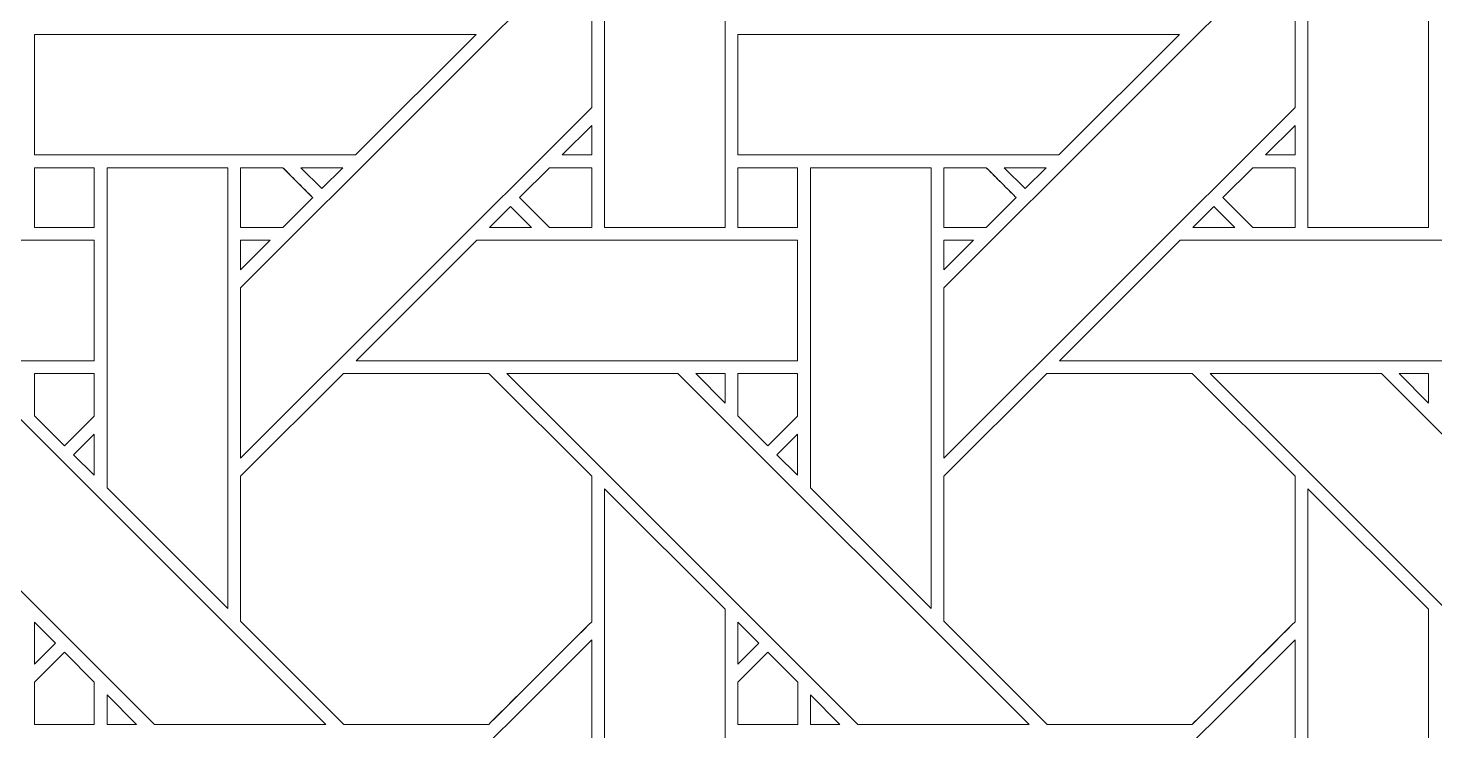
# Model space of a CAD drawing. Header units: inches. Extents: x 4.4 to 20.4, y 5.1 to 13.1.
# Drawn here: x 14.231 to 16.129, y 6.953 to 7.902 of the extents above; entities that cross this region are included whole.
import ezdxf

# ---------------------------------------------------------------- set-up
doc = ezdxf.new("R2010")
doc.units = ezdxf.units.IN
doc.header["$MEASUREMENT"] = 0
doc.layers.add('Design', color=7, linetype='Continuous', lineweight=0)

msp = doc.modelspace()

# ---------------------------------------------------------------- linework, layer by layer
at = {"layer": 'Design'}
for points, knots in [([(4.382854037814669, 13.09476386176215), (4.382854037814669, 13.09476386176215), (4.382854037814669, 5.094763861762152), (4.382854037814669, 5.094763861762152), (4.382854037814669, 5.094763861762152), (20.38285319010416, 5.094763861762152), (20.38285319010416, 5.094763861762152), (20.38285319010416, 5.094763861762152), (20.38285319010416, 13.09476386176215), (20.38285319010416, 13.09476386176215), (20.38285319010416, 13.09476386176215), (4.382854037814669, 13.09476386176215), (4.382854037814669, 13.09476386176215)], [0, 0, 0, 0, 1, 1, 1, 2, 2, 2, 3, 3, 3, 4, 4, 4, 4]), ([(5.011856282552078, 5.718260172525964), (5.011856282552078, 5.718260172525964), (19.75385687934027, 5.718260172525964), (19.75385687934027, 5.718260172525964), (19.75385687934027, 5.718260172525964), (19.75385687934027, 12.47526755099818), (19.75385687934027, 12.47526755099818), (19.75385687934027, 12.47526755099818), (5.011856282552078, 12.47526755099818), (5.011856282552078, 12.47526755099818), (5.011856282552078, 12.47526755099818), (5.011856282552078, 5.718260172525964), (5.011856282552078, 5.718260172525964)], [0, 0, 0, 0, 1, 1, 1, 2, 2, 2, 3, 3, 3, 4, 4, 4, 4]), ([(15.1714172363282, 8.066457112630207), (15.1714172363282, 8.066457112630207), (15.1714172363282, 7.632774353027343), (15.1714172363282, 7.632774353027343), (15.1714172363282, 7.632774353027343), (15.0086500379775, 7.632774353027343), (15.0086500379775, 7.632774353027343), (15.0086500379775, 7.632774353027343), (15.0086500379775, 8.228613111707899), (15.0086500379775, 8.228613111707899), (15.0086500379775, 8.228613111707899), (15.1714172363282, 8.066457112630207), (15.1714172363282, 8.066457112630207)], [0, 0, 0, 0, 1, 1, 1, 2, 2, 2, 3, 3, 3, 4, 4, 4, 4]), ([(16.1201477050782, 8.066457112630207), (16.1201477050782, 8.066457112630207), (16.1201477050782, 7.632774353027343), (16.1201477050782, 7.632774353027343), (16.1201477050782, 7.632774353027343), (15.9573805067275, 7.632774353027343), (15.9573805067275, 7.632774353027343), (15.9573805067275, 7.632774353027343), (15.9573805067275, 8.228613111707899), (15.9573805067275, 8.228613111707899), (15.9573805067275, 8.228613111707899), (16.1201477050782, 8.066457112630207), (16.1201477050782, 8.066457112630207)], [0, 0, 0, 0, 1, 1, 1, 2, 2, 2, 3, 3, 3, 4, 4, 4, 4]), ([(14.51785617404514, 7.55143822564019), (14.51785617404514, 7.55143822564019), (14.99152628580737, 8.025033738878038), (14.99152628580737, 8.025033738878038), (14.99152628580737, 8.025033738878038), (14.99152628580737, 7.794998168945312), (14.99152628580737, 7.794998168945312), (14.99152628580737, 7.794998168945312), (14.51785617404514, 7.321341620551215), (14.51785617404514, 7.321341620551215), (14.51785617404514, 7.321341620551215), (14.51785617404514, 7.55143822564019), (14.51785617404514, 7.55143822564019)], [0, 0, 0, 0, 1, 1, 1, 2, 2, 2, 3, 3, 3, 4, 4, 4, 4]), ([(15.4665832519532, 7.551451789008246), (15.4665832519532, 7.551451789008246), (15.94025505913626, 8.025040520562065), (15.94025505913626, 8.025040520562065), (15.94025505913626, 8.025040520562065), (15.94025505913626, 7.794998168945312), (15.94025505913626, 7.794998168945312), (15.94025505913626, 7.794998168945312), (15.4665832519532, 7.32135518391927), (15.4665832519532, 7.32135518391927), (15.4665832519532, 7.32135518391927), (15.4665832519532, 7.551451789008246), (15.4665832519532, 7.551451789008246)], [0, 0, 0, 0, 1, 1, 1, 2, 2, 2, 3, 3, 3, 4, 4, 4, 4]), ([(14.24000379774305, 7.73082054985894), (14.24000379774305, 7.73082054985894), (14.24000379774305, 7.89352077907986), (14.24000379774305, 7.89352077907986), (14.24000379774305, 7.89352077907986), (14.83570014105902, 7.89352077907986), (14.83570014105902, 7.89352077907986), (14.83570014105902, 7.89352077907986), (14.6729736328125, 7.73082054985894), (14.6729736328125, 7.73082054985894), (14.6729736328125, 7.73082054985894), (14.24000379774305, 7.73082054985894), (14.24000379774305, 7.73082054985894)], [0, 0, 0, 0, 1, 1, 1, 2, 2, 2, 3, 3, 3, 4, 4, 4, 4]), ([(15.18873426649305, 7.73082054985894), (15.18873426649305, 7.73082054985894), (15.18873426649305, 7.89352077907986), (15.18873426649305, 7.89352077907986), (15.18873426649305, 7.89352077907986), (15.78442891438804, 7.89352077907986), (15.78442891438804, 7.89352077907986), (15.78442891438804, 7.89352077907986), (15.62170240614151, 7.73082054985894), (15.62170240614151, 7.73082054985894), (15.62170240614151, 7.73082054985894), (15.18873426649305, 7.73082054985894), (15.18873426649305, 7.73082054985894)], [0, 0, 0, 0, 1, 1, 1, 2, 2, 2, 3, 3, 3, 4, 4, 4, 4]), ([(14.95174831814236, 7.730840894911024), (14.95174831814236, 7.730840894911024), (14.99152628580737, 7.770610385470919), (14.99152628580737, 7.770610385470919), (14.99152628580737, 7.770610385470919), (14.99152628580737, 7.730840894911024), (14.99152628580737, 7.730840894911024), (14.99152628580737, 7.730840894911024), (14.95174831814236, 7.730840894911024), (14.95174831814236, 7.730840894911024)], [0, 0, 0, 0, 1, 1, 1, 2, 2, 2, 3, 3, 3, 3]), ([(15.90047878689236, 7.730840894911024), (15.90047878689236, 7.730840894911024), (15.94025505913626, 7.770610385470919), (15.94025505913626, 7.770610385470919), (15.94025505913626, 7.770610385470919), (15.94025505913626, 7.730840894911024), (15.94025505913626, 7.730840894911024), (15.94025505913626, 7.730840894911024), (15.90047878689236, 7.730840894911024), (15.90047878689236, 7.730840894911024)], [0, 0, 0, 0, 1, 1, 1, 2, 2, 2, 3, 3, 3, 3]), ([(14.24000549316403, 7.632765028211805), (14.24000549316403, 7.632765028211805), (14.24000549316403, 7.713553534613715), (14.24000549316403, 7.713553534613715), (14.24000549316403, 7.713553534613715), (14.32025316026473, 7.713553534613715), (14.32025316026473, 7.713553534613715), (14.32025316026473, 7.713553534613715), (14.32025316026473, 7.632765028211805), (14.32025316026473, 7.632765028211805), (14.32025316026473, 7.632765028211805), (14.24000549316403, 7.632765028211805), (14.24000549316403, 7.632765028211805)], [0, 0, 0, 0, 1, 1, 1, 2, 2, 2, 3, 3, 3, 4, 4, 4, 4]), ([(14.24000549316403, 7.632765028211805), (14.24000549316403, 7.632765028211805), (14.24000549316403, 7.713553534613715), (14.24000549316403, 7.713553534613715), (14.24000549316403, 7.713553534613715), (14.32025316026473, 7.713553534613715), (14.32025316026473, 7.713553534613715), (14.32025316026473, 7.713553534613715), (14.32025316026473, 7.632765028211805), (14.32025316026473, 7.632765028211805), (14.32025316026473, 7.632765028211805), (14.24000549316403, 7.632765028211805), (14.24000549316403, 7.632765028211805)], [0, 0, 0, 0, 1, 1, 1, 2, 2, 2, 3, 3, 3, 4, 4, 4, 4]), ([(14.50070359971791, 7.713552686903211), (14.50070359971791, 7.713552686903211), (14.50070359971791, 7.118429395887586), (14.50070359971791, 7.118429395887586), (14.50070359971791, 7.118429395887586), (14.33778550889764, 7.28136020236545), (14.33778550889764, 7.28136020236545), (14.33778550889764, 7.28136020236545), (14.33778550889764, 7.713552686903211), (14.33778550889764, 7.713552686903211), (14.33778550889764, 7.713552686903211), (14.50070359971791, 7.713552686903211), (14.50070359971791, 7.713552686903211)], [0, 0, 0, 0, 1, 1, 1, 2, 2, 2, 3, 3, 3, 4, 4, 4, 4]), ([(14.51786465115015, 7.63277859157986), (14.51786465115015, 7.63277859157986), (14.51786465115015, 7.713553534613715), (14.51786465115015, 7.713553534613715), (14.51786465115015, 7.713553534613715), (14.5749223497179, 7.713553534613715), (14.5749223497179, 7.713553534613715), (14.58006117079, 7.708441840277777), (14.61083984375, 7.677625868055555), (14.61526319715709, 7.673201666937933), (14.61526319715709, 7.673201666937933), (14.57483757866751, 7.63277859157986), (14.57483757866751, 7.63277859157986), (14.57483757866751, 7.63277859157986), (14.51786465115015, 7.63277859157986), (14.51786465115015, 7.63277859157986)], [0, 0, 0, 0, 1, 1, 1, 2, 2, 2, 3, 3, 3, 4, 4, 4, 5, 5, 5, 5]), ([(14.51786465115015, 7.63277859157986), (14.51786465115015, 7.63277859157986), (14.51786465115015, 7.713553534613715), (14.51786465115015, 7.713553534613715), (14.51786465115015, 7.713553534613715), (14.5749223497179, 7.713553534613715), (14.5749223497179, 7.713553534613715), (14.58029852973098, 7.708203633626301), (14.61111111111111, 7.677346971299912), (14.61526319715709, 7.673201666937933), (14.61526319715709, 7.673201666937933), (14.57483757866751, 7.63277859157986), (14.57483757866751, 7.63277859157986), (14.57483757866751, 7.63277859157986), (14.51786465115015, 7.63277859157986), (14.51786465115015, 7.63277859157986)], [0, 0, 0, 0, 1, 1, 1, 2, 2, 2, 3, 3, 3, 4, 4, 4, 5, 5, 5, 5]), ([(14.5992736816407, 7.713552686903211), (14.5992736816407, 7.713552686903211), (14.65575154622403, 7.713552686903211), (14.65575154622403, 7.713552686903211), (14.65575154622403, 7.713552686903211), (14.62745157877612, 7.685367160373263), (14.62745157877612, 7.685367160373263), (14.62745157877612, 7.685367160373263), (14.5992736816407, 7.713552686903211), (14.5992736816407, 7.713552686903211)], [0, 0, 0, 0, 1, 1, 1, 2, 2, 2, 3, 3, 3, 3]), ([(14.9344295925564, 7.632771809895833), (14.9344295925564, 7.632771809895833), (14.89406670464417, 7.673150804307725), (14.89406670464417, 7.673150804307725), (14.89406670464417, 7.673150804307725), (14.93449740939667, 7.713573879665798), (14.93449740939667, 7.713573879665798), (14.93449740939667, 7.713573879665798), (14.99153815375431, 7.713573879665798), (14.99153815375431, 7.713573879665798), (14.99153815375431, 7.713573879665798), (14.99153815375431, 7.632771809895833), (14.99153815375431, 7.632771809895833), (14.99153815375431, 7.632771809895833), (14.9344295925564, 7.632771809895833), (14.9344295925564, 7.632771809895833)], [0, 0, 0, 0, 1, 1, 1, 2, 2, 2, 3, 3, 3, 4, 4, 4, 5, 5, 5, 5]), ([(14.89406670464417, 7.673150804307725), (14.89406670464417, 7.673150804307725), (14.93449740939667, 7.713573879665798), (14.93449740939667, 7.713573879665798), (14.93449740939667, 7.713573879665798), (14.99153815375431, 7.713573879665798), (14.99153815375431, 7.713573879665798), (14.99153815375431, 7.713573879665798), (14.99153815375431, 7.632771809895833), (14.99153815375431, 7.632771809895833), (14.99153815375431, 7.632771809895833), (14.9344295925564, 7.632771809895833), (14.9344295925564, 7.632771809895833), (14.9344295925564, 7.632771809895833), (14.89406670464417, 7.673150804307725), (14.89406670464417, 7.673150804307725)], [0, 0, 0, 0, 1, 1, 1, 2, 2, 2, 3, 3, 3, 4, 4, 4, 5, 5, 5, 5]), ([(15.18874274359806, 7.632771809895833), (15.18874274359806, 7.632771809895833), (15.18874274359806, 7.713553534613715), (15.18874274359806, 7.713553534613715), (15.18874274359806, 7.713553534613715), (15.26899041069876, 7.713553534613715), (15.26899041069876, 7.713553534613715), (15.26899041069876, 7.713553534613715), (15.26899041069876, 7.632771809895833), (15.26899041069876, 7.632771809895833), (15.26899041069876, 7.632771809895833), (15.18874274359806, 7.632771809895833), (15.18874274359806, 7.632771809895833)], [0, 0, 0, 0, 1, 1, 1, 2, 2, 2, 3, 3, 3, 4, 4, 4, 4]), ([(15.18874274359806, 7.632771809895833), (15.18874274359806, 7.632771809895833), (15.18874274359806, 7.713553534613715), (15.18874274359806, 7.713553534613715), (15.18874274359806, 7.713553534613715), (15.26899041069876, 7.713553534613715), (15.26899041069876, 7.713553534613715), (15.26899041069876, 7.713553534613715), (15.26899041069876, 7.632771809895833), (15.26899041069876, 7.632771809895833), (15.26899041069876, 7.632771809895833), (15.18874274359806, 7.632771809895833), (15.18874274359806, 7.632771809895833)], [0, 0, 0, 0, 1, 1, 1, 2, 2, 2, 3, 3, 3, 4, 4, 4, 4]), ([(15.44943237304695, 7.713552686903211), (15.44943237304695, 7.713552686903211), (15.44943237304695, 7.118429395887586), (15.44943237304695, 7.118429395887586), (15.44943237304695, 7.118429395887586), (15.28651428222653, 7.28136020236545), (15.28651428222653, 7.28136020236545), (15.28651428222653, 7.28136020236545), (15.28651428222653, 7.713552686903211), (15.28651428222653, 7.713552686903211), (15.28651428222653, 7.713552686903211), (15.44943237304695, 7.713552686903211), (15.44943237304695, 7.713552686903211)], [0, 0, 0, 0, 1, 1, 1, 2, 2, 2, 3, 3, 3, 4, 4, 4, 4]), ([(15.46660020616319, 7.63277859157986), (15.46660020616319, 7.63277859157986), (15.46660020616319, 7.713553534613715), (15.46660020616319, 7.713553534613715), (15.46660020616319, 7.713553534613715), (15.52365790473098, 7.713553534613715), (15.52365790473098, 7.713553534613715), (15.52879842122403, 7.708441840277777), (15.55957539876304, 7.677629258897568), (15.56399875217014, 7.673205057779947), (15.56399875217014, 7.673205057779947), (15.52357313368055, 7.63277859157986), (15.52357313368055, 7.63277859157986), (15.52357313368055, 7.63277859157986), (15.46660020616319, 7.63277859157986), (15.46660020616319, 7.63277859157986)], [0, 0, 0, 0, 1, 1, 1, 2, 2, 2, 3, 3, 3, 4, 4, 4, 5, 5, 5, 5]), ([(15.46660020616319, 7.63277859157986), (15.46660020616319, 7.63277859157986), (15.46660020616319, 7.713553534613715), (15.46660020616319, 7.713553534613715), (15.46660020616319, 7.713553534613715), (15.52365790473098, 7.713553534613715), (15.52365790473098, 7.713553534613715), (15.52941555447056, 7.707836574978298), (15.56399875217014, 7.673205057779947), (15.56399875217014, 7.673205057779947), (15.56399875217014, 7.673205057779947), (15.52357313368055, 7.63277859157986), (15.52357313368055, 7.63277859157986), (15.52357313368055, 7.63277859157986), (15.46660020616319, 7.63277859157986), (15.46660020616319, 7.63277859157986)], [0, 0, 0, 0, 1, 1, 1, 2, 2, 2, 3, 3, 3, 4, 4, 4, 5, 5, 5, 5]), ([(15.54800245496959, 7.713552686903211), (15.54800245496959, 7.713552686903211), (15.60446845160598, 7.713552686903211), (15.60446845160598, 7.713552686903211), (15.60446845160598, 7.713552686903211), (15.57618204752612, 7.685367160373263), (15.57618204752612, 7.685367160373263), (15.57618204752612, 7.685367160373263), (15.54800245496959, 7.713552686903211), (15.54800245496959, 7.713552686903211)], [0, 0, 0, 0, 1, 1, 1, 2, 2, 2, 3, 3, 3, 3]), ([(15.88315836588541, 7.632771809895833), (15.88315836588541, 7.632771809895833), (15.8428039550782, 7.673147413465711), (15.8428039550782, 7.673147413465711), (15.8428039550782, 7.673147413465711), (15.88323296440972, 7.713573879665798), (15.88323296440972, 7.713573879665798), (15.88323296440972, 7.713573879665798), (15.94027370876736, 7.713573879665798), (15.94027370876736, 7.713573879665798), (15.94027370876736, 7.713573879665798), (15.94027370876736, 7.632771809895833), (15.94027370876736, 7.632771809895833), (15.94027370876736, 7.632771809895833), (15.88315836588541, 7.632771809895833), (15.88315836588541, 7.632771809895833)], [0, 0, 0, 0, 1, 1, 1, 2, 2, 2, 3, 3, 3, 4, 4, 4, 5, 5, 5, 5]), ([(15.8428039550782, 7.673147413465711), (15.8428039550782, 7.673147413465711), (15.88323296440972, 7.713573879665798), (15.88323296440972, 7.713573879665798), (15.88323296440972, 7.713573879665798), (15.94027370876736, 7.713573879665798), (15.94027370876736, 7.713573879665798), (15.94027370876736, 7.713573879665798), (15.94027370876736, 7.632771809895833), (15.94027370876736, 7.632771809895833), (15.94027370876736, 7.632771809895833), (15.88315836588541, 7.632771809895833), (15.88315836588541, 7.632771809895833), (15.88315836588541, 7.632771809895833), (15.8428039550782, 7.673147413465711), (15.8428039550782, 7.673147413465711)], [0, 0, 0, 0, 1, 1, 1, 2, 2, 2, 3, 3, 3, 4, 4, 4, 5, 5, 5, 5]), ([(14.91017659505208, 7.632774353027343), (14.91017659505208, 7.632774353027343), (14.85368177625875, 7.632774353027343), (14.85368177625875, 7.632774353027343), (14.85368177625875, 7.632774353027343), (14.88194274902346, 7.661020914713541), (14.88194274902346, 7.661020914713541), (14.88194274902346, 7.661020914713541), (14.91017659505208, 7.632774353027343), (14.91017659505208, 7.632774353027343)], [0, 0, 0, 0, 1, 1, 1, 2, 2, 2, 3, 3, 3, 3]), ([(15.85890367296014, 7.632774353027343), (15.85890367296014, 7.632774353027343), (15.80241224500875, 7.632774353027343), (15.80241224500875, 7.632774353027343), (15.80241224500875, 7.632774353027343), (15.8306715223525, 7.661020914713541), (15.8306715223525, 7.661020914713541), (15.8306715223525, 7.661020914713541), (15.85890367296014, 7.632774353027343), (15.85890367296014, 7.632774353027343)], [0, 0, 0, 0, 1, 1, 1, 2, 2, 2, 3, 3, 3, 3]), ([(13.72496541341146, 7.452827453613281), (13.72496541341146, 7.452827453613281), (13.88781483968099, 7.615636189778645), (13.88781483968099, 7.615636189778645), (13.88781483968099, 7.615636189778645), (14.32025146484375, 7.615636189778645), (14.32025146484375, 7.615636189778645), (14.32025146484375, 7.615636189778645), (14.32025146484375, 7.452827453613281), (14.32025146484375, 7.452827453613281), (14.32025146484375, 7.452827453613281), (13.72496541341146, 7.452827453613281), (13.72496541341146, 7.452827453613281)], [0, 0, 0, 0, 1, 1, 1, 2, 2, 2, 3, 3, 3, 4, 4, 4, 4]), ([(14.55768669976126, 7.615636189778645), (14.55768669976126, 7.615636189778645), (14.51785617404514, 7.575804816351996), (14.51785617404514, 7.575804816351996), (14.51785617404514, 7.575804816351996), (14.51785617404514, 7.615636189778645), (14.51785617404514, 7.615636189778645), (14.51785617404514, 7.615636189778645), (14.55768669976126, 7.615636189778645), (14.55768669976126, 7.615636189778645)], [0, 0, 0, 0, 1, 1, 1, 2, 2, 2, 3, 3, 3, 3]), ([(14.67369418674042, 7.452827453613281), (14.67369418674042, 7.452827453613281), (14.83654446072056, 7.615636189778645), (14.83654446072056, 7.615636189778645), (14.83654446072056, 7.615636189778645), (15.26898193359375, 7.615636189778645), (15.26898193359375, 7.615636189778645), (15.26898193359375, 7.615636189778645), (15.26898193359375, 7.452827453613281), (15.26898193359375, 7.452827453613281), (15.26898193359375, 7.452827453613281), (14.67369418674042, 7.452827453613281), (14.67369418674042, 7.452827453613281)], [0, 0, 0, 0, 1, 1, 1, 2, 2, 2, 3, 3, 3, 4, 4, 4, 4]), ([(15.50641547309028, 7.615636189778645), (15.50641547309028, 7.615636189778645), (15.4665832519532, 7.575818379720051), (15.4665832519532, 7.575818379720051), (15.4665832519532, 7.575818379720051), (15.4665832519532, 7.615636189778645), (15.4665832519532, 7.615636189778645), (15.4665832519532, 7.615636189778645), (15.50641547309028, 7.615636189778645), (15.50641547309028, 7.615636189778645)], [0, 0, 0, 0, 1, 1, 1, 2, 2, 2, 3, 3, 3, 3]), ([(15.62242296006944, 7.452827453613281), (15.62242296006944, 7.452827453613281), (15.78527323404945, 7.615636189778645), (15.78527323404945, 7.615636189778645), (15.78527323404945, 7.615636189778645), (16.21769714355471, 7.615636189778645), (16.21769714355471, 7.615636189778645), (16.21769714355471, 7.615636189778645), (16.21769714355471, 7.452827453613281), (16.21769714355471, 7.452827453613281), (16.21769714355471, 7.452827453613281), (15.62242296006944, 7.452827453613281), (15.62242296006944, 7.452827453613281)], [0, 0, 0, 0, 1, 1, 1, 2, 2, 2, 3, 3, 3, 4, 4, 4, 4]), ([(13.92827182345917, 7.435688442654079), (13.92827182345917, 7.435688442654079), (14.15921190049916, 7.435688442654079), (14.15921190049916, 7.435688442654079), (14.15921190049916, 7.435688442654079), (14.63285658094625, 6.962045457628037), (14.63285658094625, 6.962045457628037), (14.63285658094625, 6.962045457628037), (14.40181986490888, 6.962045457628037), (14.40181986490888, 6.962045457628037), (14.40181986490888, 6.962045457628037), (13.92827182345917, 7.435688442654079), (13.92827182345917, 7.435688442654079)], [0, 0, 0, 0, 1, 1, 1, 2, 2, 2, 3, 3, 3, 4, 4, 4, 4]), ([(14.23998514811195, 7.378484937879774), (14.23998514811195, 7.378484937879774), (14.23998514811195, 7.435689290364583), (14.23998514811195, 7.435689290364583), (14.23998514811195, 7.435689290364583), (14.32025316026473, 7.435689290364583), (14.32025316026473, 7.435689290364583), (14.32025316026473, 7.435689290364583), (14.32025316026473, 7.378094143337673), (14.32025316026473, 7.378094143337673), (14.32025316026473, 7.378094143337673), (14.28031751844625, 7.338144090440537), (14.28031751844625, 7.338144090440537), (14.28031751844625, 7.338144090440537), (14.23998514811195, 7.378484937879774), (14.23998514811195, 7.378484937879774)], [0, 0, 0, 0, 1, 1, 1, 2, 2, 2, 3, 3, 3, 4, 4, 4, 5, 5, 5, 5]), ([(14.28031751844625, 7.338144090440537), (14.28031751844625, 7.338144090440537), (14.23998514811195, 7.378484937879774), (14.23998514811195, 7.378484937879774), (14.23998514811195, 7.378484937879774), (14.23998514811195, 7.435689290364583), (14.23998514811195, 7.435689290364583), (14.23998514811195, 7.435689290364583), (14.32025316026473, 7.435689290364583), (14.32025316026473, 7.435689290364583), (14.32025316026473, 7.435689290364583), (14.32025316026473, 7.378094143337673), (14.32025316026473, 7.378094143337673), (14.32025316026473, 7.378094143337673), (14.28031751844625, 7.338144090440537), (14.28031751844625, 7.338144090440537)], [0, 0, 0, 0, 1, 1, 1, 2, 2, 2, 3, 3, 3, 4, 4, 4, 5, 5, 5, 5]), ([(14.51786465115015, 7.101291232638888), (14.51786465115015, 7.101291232638888), (14.51786465115015, 7.296951293945312), (14.51786465115015, 7.296951293945312), (14.51786465115015, 7.296951293945312), (14.65656704372832, 7.435675726996527), (14.65656704372832, 7.435675726996527), (14.65656704372832, 7.435675726996527), (14.85277303059903, 7.435675726996527), (14.85277303059903, 7.435675726996527), (14.85277303059903, 7.435675726996527), (14.99152459038626, 7.29695807562934), (14.99152459038626, 7.29695807562934), (14.99152459038626, 7.29695807562934), (14.99152459038626, 7.100743611653645), (14.99152459038626, 7.100743611653645), (14.97372606065541, 7.082808600531683), (14.86179606119791, 6.971060858832465), (14.8528137207032, 6.962049696180555), (14.8528137207032, 6.962049696180555), (14.65710957845054, 6.962049696180555), (14.65710957845054, 6.962049696180555), (14.65710957845054, 6.962049696180555), (14.51786465115015, 7.101291232638888), (14.51786465115015, 7.101291232638888)], [0, 0, 0, 0, 1, 1, 1, 2, 2, 2, 3, 3, 3, 4, 4, 4, 5, 5, 5, 6, 6, 6, 7, 7, 7, 8, 8, 8, 8]), ([(14.51786465115015, 7.101291232638888), (14.51786465115015, 7.101291232638888), (14.51786465115015, 7.296951293945312), (14.51786465115015, 7.296951293945312), (14.51786465115015, 7.296951293945312), (14.65656704372832, 7.435675726996527), (14.65656704372832, 7.435675726996527), (14.65656704372832, 7.435675726996527), (14.85277303059903, 7.435675726996527), (14.85277303059903, 7.435675726996527), (14.85277303059903, 7.435675726996527), (14.99152459038626, 7.29695807562934), (14.99152459038626, 7.29695807562934), (14.99152459038626, 7.29695807562934), (14.99152459038626, 7.100743611653645), (14.99152459038626, 7.100743611653645), (14.97348700629348, 7.082556830512152), (14.86160956488722, 6.970870971679687), (14.8528137207032, 6.962049696180555), (14.8528137207032, 6.962049696180555), (14.65710957845054, 6.962049696180555), (14.65710957845054, 6.962049696180555), (14.65710957845054, 6.962049696180555), (14.51786465115015, 7.101291232638888), (14.51786465115015, 7.101291232638888)], [0, 0, 0, 0, 1, 1, 1, 2, 2, 2, 3, 3, 3, 4, 4, 4, 5, 5, 5, 6, 6, 6, 7, 7, 7, 8, 8, 8, 8]), ([(14.87700059678819, 7.435688442654079), (14.87700059678819, 7.435688442654079), (15.10794236924916, 7.435688442654079), (15.10794236924916, 7.435688442654079), (15.10794236924916, 7.435688442654079), (15.58158535427515, 6.962045457628037), (15.58158535427515, 6.962045457628037), (15.58158535427515, 6.962045457628037), (15.35054863823792, 6.962045457628037), (15.35054863823792, 6.962045457628037), (15.35054863823792, 6.962045457628037), (14.87700059678819, 7.435688442654079), (14.87700059678819, 7.435688442654079)], [0, 0, 0, 0, 1, 1, 1, 2, 2, 2, 3, 3, 3, 4, 4, 4, 4]), ([(15.17151387532554, 7.435688442654079), (15.17151387532554, 7.435688442654079), (15.17151387532554, 7.395857916937933), (15.17151387532554, 7.395857916937933), (15.17151387532554, 7.395857916937933), (15.132063123915, 7.435688442654079), (15.132063123915, 7.435688442654079), (15.132063123915, 7.435688442654079), (15.17151387532554, 7.435688442654079), (15.17151387532554, 7.435688442654079)], [0, 0, 0, 0, 1, 1, 1, 2, 2, 2, 3, 3, 3, 3]), ([(15.18872918023001, 7.378484937879774), (15.18872918023001, 7.378484937879774), (15.18872918023001, 7.435689290364583), (15.18872918023001, 7.435689290364583), (15.18872918023001, 7.435689290364583), (15.26899041069876, 7.435689290364583), (15.26899041069876, 7.435689290364583), (15.26899041069876, 7.435689290364583), (15.26899041069876, 7.378094143337673), (15.26899041069876, 7.378094143337673), (15.26899041069876, 7.378094143337673), (15.22905307345917, 7.338144090440537), (15.22905307345917, 7.338144090440537), (15.22905307345917, 7.338144090440537), (15.18872918023001, 7.378484937879774), (15.18872918023001, 7.378484937879774)], [0, 0, 0, 0, 1, 1, 1, 2, 2, 2, 3, 3, 3, 4, 4, 4, 5, 5, 5, 5]), ([(15.22905307345917, 7.338144090440537), (15.22905307345917, 7.338144090440537), (15.18872918023001, 7.378484937879774), (15.18872918023001, 7.378484937879774), (15.18872918023001, 7.378484937879774), (15.18872918023001, 7.435689290364583), (15.18872918023001, 7.435689290364583), (15.18872918023001, 7.435689290364583), (15.26899041069876, 7.435689290364583), (15.26899041069876, 7.435689290364583), (15.26899041069876, 7.435689290364583), (15.26899041069876, 7.378094143337673), (15.26899041069876, 7.378094143337673), (15.26899041069876, 7.378094143337673), (15.22905307345917, 7.338144090440537), (15.22905307345917, 7.338144090440537)], [0, 0, 0, 0, 1, 1, 1, 2, 2, 2, 3, 3, 3, 4, 4, 4, 5, 5, 5, 5]), ([(15.46660020616319, 7.101291232638888), (15.46660020616319, 7.101291232638888), (15.46660020616319, 7.29695807562934), (15.46660020616319, 7.29695807562934), (15.46660020616319, 7.29695807562934), (15.60530429416235, 7.435675726996527), (15.60530429416235, 7.435675726996527), (15.60530429416235, 7.435675726996527), (15.80151028103306, 7.435675726996527), (15.80151028103306, 7.435675726996527), (15.80151028103306, 7.435675726996527), (15.9402601453993, 7.29695807562934), (15.9402601453993, 7.29695807562934), (15.9402601453993, 7.29695807562934), (15.9402601453993, 7.100736829969617), (15.9402601453993, 7.100736829969617), (15.92246161566848, 7.082801818847656), (15.81053331163194, 6.971060858832465), (15.80155097113722, 6.962049696180555), (15.80155097113722, 6.962049696180555), (15.60583835177959, 6.962049696180555), (15.60583835177959, 6.962049696180555), (15.60583835177959, 6.962049696180555), (15.46660020616319, 7.101291232638888), (15.46660020616319, 7.101291232638888)], [0, 0, 0, 0, 1, 1, 1, 2, 2, 2, 3, 3, 3, 4, 4, 4, 5, 5, 5, 6, 6, 6, 7, 7, 7, 8, 8, 8, 8]), ([(15.46660020616319, 7.101291232638888), (15.46660020616319, 7.101291232638888), (15.46660020616319, 7.29695807562934), (15.46660020616319, 7.29695807562934), (15.46660020616319, 7.29695807562934), (15.60530429416235, 7.435675726996527), (15.60530429416235, 7.435675726996527), (15.60530429416235, 7.435675726996527), (15.80151028103306, 7.435675726996527), (15.80151028103306, 7.435675726996527), (15.80151028103306, 7.435675726996527), (15.9402601453993, 7.29695807562934), (15.9402601453993, 7.29695807562934), (15.9402601453993, 7.29695807562934), (15.9402601453993, 7.100736829969617), (15.9402601453993, 7.100736829969617), (15.92208862304695, 7.082427978515625), (15.81024678548179, 6.970762464735242), (15.80155097113722, 6.962049696180555), (15.80155097113722, 6.962049696180555), (15.60583835177959, 6.962049696180555), (15.60583835177959, 6.962049696180555), (15.60583835177959, 6.962049696180555), (15.46660020616319, 7.101291232638888), (15.46660020616319, 7.101291232638888)], [0, 0, 0, 0, 1, 1, 1, 2, 2, 2, 3, 3, 3, 4, 4, 4, 5, 5, 5, 6, 6, 6, 7, 7, 7, 8, 8, 8, 8]), ([(15.82573106553819, 7.435688442654079), (15.82573106553819, 7.435688442654079), (16.0566711425782, 7.435688442654079), (16.0566711425782, 7.435688442654079), (16.0566711425782, 7.435688442654079), (16.53031412760416, 6.962045457628037), (16.53031412760416, 6.962045457628037), (16.53031412760416, 6.962045457628037), (16.29927910698792, 6.962045457628037), (16.29927910698792, 6.962045457628037), (16.29927910698792, 6.962045457628037), (15.82573106553819, 7.435688442654079), (15.82573106553819, 7.435688442654079)], [0, 0, 0, 0, 1, 1, 1, 2, 2, 2, 3, 3, 3, 4, 4, 4, 4]), ([(16.12022908528653, 7.435688442654079), (16.12022908528653, 7.435688442654079), (16.12022908528653, 7.395857916937933), (16.12022908528653, 7.395857916937933), (16.12022908528653, 7.395857916937933), (16.08078002929695, 7.435688442654079), (16.08078002929695, 7.435688442654079), (16.08078002929695, 7.435688442654079), (16.12022908528653, 7.435688442654079), (16.12022908528653, 7.435688442654079)], [0, 0, 0, 0, 1, 1, 1, 2, 2, 2, 3, 3, 3, 3]), ([(14.32025146484375, 7.353848775227864), (14.32025146484375, 7.353848775227864), (14.32025146484375, 7.298689948187933), (14.32025146484375, 7.298689948187933), (14.32025146484375, 7.298689948187933), (14.29248216417098, 7.326078626844617), (14.29248216417098, 7.326078626844617), (14.29248216417098, 7.326078626844617), (14.32025146484375, 7.353848775227864), (14.32025146484375, 7.353848775227864)], [0, 0, 0, 0, 1, 1, 1, 2, 2, 2, 3, 3, 3, 3]), ([(15.26898193359375, 7.353862338595919), (15.26898193359375, 7.353862338595919), (15.26898193359375, 7.298689948187933), (15.26898193359375, 7.298689948187933), (15.26898193359375, 7.298689948187933), (15.2412109375, 7.326078626844617), (15.2412109375, 7.326078626844617), (15.2412109375, 7.326078626844617), (15.26898193359375, 7.353862338595919), (15.26898193359375, 7.353862338595919)], [0, 0, 0, 0, 1, 1, 1, 2, 2, 2, 3, 3, 3, 3]), ([(15.1714172363282, 7.117735120985242), (15.1714172363282, 7.117735120985242), (15.1714172363282, 6.68404557969835), (15.1714172363282, 6.68404557969835), (15.1714172363282, 6.68404557969835), (15.0086500379775, 6.68404557969835), (15.0086500379775, 6.68404557969835), (15.0086500379775, 6.68404557969835), (15.0086500379775, 7.27989027235243), (15.0086500379775, 7.27989027235243), (15.0086500379775, 7.27989027235243), (15.1714172363282, 7.117735120985242), (15.1714172363282, 7.117735120985242)], [0, 0, 0, 0, 1, 1, 1, 2, 2, 2, 3, 3, 3, 4, 4, 4, 4]), ([(16.1201477050782, 7.117735120985242), (16.1201477050782, 7.117735120985242), (16.1201477050782, 6.68404557969835), (16.1201477050782, 6.68404557969835), (16.1201477050782, 6.68404557969835), (15.9573805067275, 6.68404557969835), (15.9573805067275, 6.68404557969835), (15.9573805067275, 6.68404557969835), (15.9573805067275, 7.27989027235243), (15.9573805067275, 7.27989027235243), (15.9573805067275, 7.27989027235243), (16.1201477050782, 7.117735120985242), (16.1201477050782, 7.117735120985242)], [0, 0, 0, 0, 1, 1, 1, 2, 2, 2, 3, 3, 3, 4, 4, 4, 4]), ([(14.24000379774305, 7.043477376302083), (14.24000379774305, 7.043477376302083), (14.24000379774305, 7.100242614746093), (14.24000379774305, 7.100242614746093), (14.24000379774305, 7.100242614746093), (14.26818339029945, 7.071656121148002), (14.26818339029945, 7.071656121148002), (14.26818339029945, 7.071656121148002), (14.24000379774305, 7.043477376302083), (14.24000379774305, 7.043477376302083)], [0, 0, 0, 0, 1, 1, 1, 2, 2, 2, 3, 3, 3, 3]), ([(15.18873426649305, 7.043477376302083), (15.18873426649305, 7.043477376302083), (15.18873426649305, 7.100242614746093), (15.18873426649305, 7.100242614746093), (15.18873426649305, 7.100242614746093), (15.21691216362847, 7.071669684516058), (15.21691216362847, 7.071669684516058), (15.21691216362847, 7.071669684516058), (15.18873426649305, 7.043477376302083), (15.18873426649305, 7.043477376302083)], [0, 0, 0, 0, 1, 1, 1, 2, 2, 2, 3, 3, 3, 3]), ([(14.24000549316403, 6.961804707845051), (14.24000549316403, 6.961804707845051), (14.24000549316403, 7.019090440538193), (14.24000549316403, 7.019090440538193), (14.24000549316403, 7.019090440538193), (14.28033108181431, 7.059428744845919), (14.28033108181431, 7.059428744845919), (14.28033108181431, 7.059428744845919), (14.3206617567275, 7.019100613064235), (14.3206617567275, 7.019100613064235), (14.3206617567275, 7.019100613064235), (14.3206617567275, 6.961804707845051), (14.3206617567275, 6.961804707845051), (14.3206617567275, 6.961804707845051), (14.24000549316403, 6.961804707845051), (14.24000549316403, 6.961804707845051)], [0, 0, 0, 0, 1, 1, 1, 2, 2, 2, 3, 3, 3, 4, 4, 4, 5, 5, 5, 5]), ([(14.24000549316403, 7.019090440538193), (14.24000549316403, 7.019090440538193), (14.28033108181431, 7.059428744845919), (14.28033108181431, 7.059428744845919), (14.28033108181431, 7.059428744845919), (14.3206617567275, 7.019100613064235), (14.3206617567275, 7.019100613064235), (14.3206617567275, 7.019100613064235), (14.3206617567275, 6.961804707845051), (14.3206617567275, 6.961804707845051), (14.3206617567275, 6.961804707845051), (14.24000549316403, 6.961804707845051), (14.24000549316403, 6.961804707845051), (14.24000549316403, 6.961804707845051), (14.24000549316403, 7.019090440538193), (14.24000549316403, 7.019090440538193)], [0, 0, 0, 0, 1, 1, 1, 2, 2, 2, 3, 3, 3, 4, 4, 4, 5, 5, 5, 5]), ([(14.51785617404514, 6.602723015679252), (14.51785617404514, 6.602723015679252), (14.99152628580737, 7.076310899522568), (14.99152628580737, 7.076310899522568), (14.99152628580737, 7.076310899522568), (14.99152628580737, 6.846268547905815), (14.99152628580737, 6.846268547905815), (14.99152628580737, 6.846268547905815), (14.51785617404514, 6.372611999511718), (14.51785617404514, 6.372611999511718), (14.51785617404514, 6.372611999511718), (14.51785617404514, 6.602723015679252), (14.51785617404514, 6.602723015679252)], [0, 0, 0, 0, 1, 1, 1, 2, 2, 2, 3, 3, 3, 4, 4, 4, 4]), ([(15.18874274359806, 6.961804707845051), (15.18874274359806, 6.961804707845051), (15.18874274359806, 7.019097222222221), (15.18874274359806, 7.019097222222221), (15.18874274359806, 7.019097222222221), (15.22906663682723, 7.059428744845919), (15.22906663682723, 7.059428744845919), (15.22906663682723, 7.059428744845919), (15.26939731174042, 7.019100613064235), (15.26939731174042, 7.019100613064235), (15.26939731174042, 7.019100613064235), (15.26939731174042, 6.961804707845051), (15.26939731174042, 6.961804707845051), (15.26939731174042, 6.961804707845051), (15.18874274359806, 6.961804707845051), (15.18874274359806, 6.961804707845051)], [0, 0, 0, 0, 1, 1, 1, 2, 2, 2, 3, 3, 3, 4, 4, 4, 5, 5, 5, 5]), ([(15.18874274359806, 7.019097222222221), (15.18874274359806, 7.019097222222221), (15.22906663682723, 7.059428744845919), (15.22906663682723, 7.059428744845919), (15.22906663682723, 7.059428744845919), (15.26939731174042, 7.019100613064235), (15.26939731174042, 7.019100613064235), (15.26939731174042, 7.019100613064235), (15.26939731174042, 6.961804707845051), (15.26939731174042, 6.961804707845051), (15.26939731174042, 6.961804707845051), (15.18874274359806, 6.961804707845051), (15.18874274359806, 6.961804707845051), (15.18874274359806, 6.961804707845051), (15.18874274359806, 7.019097222222221), (15.18874274359806, 7.019097222222221)], [0, 0, 0, 0, 1, 1, 1, 2, 2, 2, 3, 3, 3, 4, 4, 4, 5, 5, 5, 5]), ([(15.4665832519532, 6.602723015679252), (15.4665832519532, 6.602723015679252), (15.94025505913626, 7.076310899522568), (15.94025505913626, 7.076310899522568), (15.94025505913626, 7.076310899522568), (15.94025505913626, 6.846268547905815), (15.94025505913626, 6.846268547905815), (15.94025505913626, 6.846268547905815), (15.4665832519532, 6.372625562879774), (15.4665832519532, 6.372625562879774), (15.4665832519532, 6.372625562879774), (15.4665832519532, 6.602723015679252), (15.4665832519532, 6.602723015679252)], [0, 0, 0, 0, 1, 1, 1, 2, 2, 2, 3, 3, 3, 4, 4, 4, 4]), ([(14.37763129340277, 6.962031894259982), (14.37763129340277, 6.962031894259982), (14.33790757921014, 6.962031894259982), (14.33790757921014, 6.962031894259982), (14.33790757921014, 6.962031894259982), (14.33790757921014, 7.001822577582465), (14.33790757921014, 7.001822577582465), (14.33790757921014, 7.001822577582465), (14.37763129340277, 6.962031894259982), (14.37763129340277, 6.962031894259982)], [0, 0, 0, 0, 1, 1, 1, 2, 2, 2, 3, 3, 3, 3]), ([(15.32635837131084, 6.962031894259982), (15.32635837131084, 6.962031894259982), (15.28663804796014, 6.962031894259982), (15.28663804796014, 6.962031894259982), (15.28663804796014, 6.962031894259982), (15.28663804796014, 7.001822577582465), (15.28663804796014, 7.001822577582465), (15.28663804796014, 7.001822577582465), (15.32635837131084, 6.962031894259982), (15.32635837131084, 6.962031894259982)], [0, 0, 0, 0, 1, 1, 1, 2, 2, 2, 3, 3, 3, 3])]:
    msp.add_open_spline(points, degree=3, knots=knots, dxfattribs=at)

doc.saveas('drawing.dxf')
